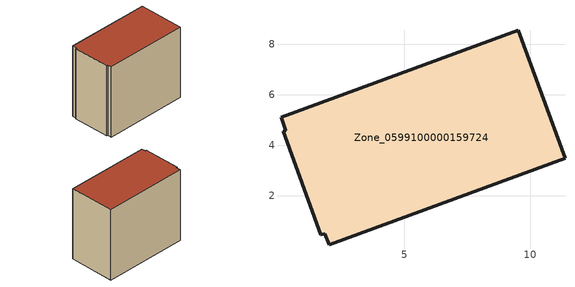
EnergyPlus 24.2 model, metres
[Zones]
Zone_0599100000159724
 floor ground (C_G): 0.11,5.11 9.53,8.55 11.38,3.48 2.02,0.06 1.85,0.5 1.69,0.44 0.19,4.55 0.3,4.58 z0
 wall outside (C_F): 9.53,8.55 0.11,5.11 0.3,4.58 0.19,4.55 1.69,0.44 1.85,0.5 2.02,0.06 11.38,3.48 9.53,8.55 z0:8.58
 roof outside (C_R): 1.69,0.44 1.85,0.5 2.02,0.06 11.38,3.48 9.53,8.55 0.11,5.11 0.3,4.58 0.19,4.55 z8.58
[BUILDING]
Pand.0599100000159724: North Axis=0; Terrain=City; Loads Convergence Tolerance Value=0.04; Temperature Convergence Tolerance Value=0.4; Solar Distribution=FullExterior; Maximum Number of Warmup Days=25; Minimum Number of Warmup Days=1
[Site:Location]
Rotterdam.The.Hague.AP_ZH_NLD Design_Conditions: Latitude=51.96; Longitude=4.45; Time Zone=1; Elevation=-4.5
[SITE:GROUNDTEMPERATURE:BUILDINGSURFACE]
18, 18, 18, 18, 18, 18, 18, 18, 18, 18, 18, 18
[MATERIAL] Thermal Absorptance=0.9; Solar Absorptance=0.7; Visible Absorptance=0.7
Name | Roughness | Thickness | Conductivity | Density | Specific Heat
G.TI.1992-2005 | MediumSmooth | 0.15 | 0.06 | 540 | 1210
F.TI.1992-2005 | Rough | 0.3 | 0.12 | 1920 | 840
R.TI.1992-2005 | MediumRough | 0.2 | 0.08 | 1500 | 1000
[CONSTRUCTION]
C_G: G.TI.1992-2005
C_F: F.TI.1992-2005
C_R: R.TI.1992-2005
[ZONE]
Zone_0599100000159724: Type=1; Multiplier=1; Ceiling Height=Autocalculate; Volume=Autocalculate; Floor Area=autocalculate; Part of Total Floor Area=Yes
[ZONEINFILTRATION:DESIGNFLOWRATE]
Infil_Zone_0599100000159724: Zone or ZoneList or Space or SpaceList=Zone_0599100000159724; Schedule=AlwaysOn; Design Flow Rate Calculation Method=Flow/Area; Flow Rate per Floor Area=0.0015; Constant Term Coefficient=1; Temperature Term Coefficient=0; Velocity Term Coefficient=0; Velocity Squared Term Coefficient=0
[HVACTEMPLATE:ZONE:IDEALLOADSAIRSYSTEM]
Zone_0599100000159724: Maximum Heating Supply Air Temperature=50; Minimum Cooling Supply Air Temperature=13; Maximum Heating Supply Air Humidity Ratio=0.0156; Minimum Cooling Supply Air Humidity Ratio=0.0077; Heating Limit=NoLimit; Cooling Limit=NoLimit; Dehumidification Control Type=ConstantSensibleHeatRatio; Cooling Sensible Heat Ratio=0.7; Dehumidification Setpoint=60; Humidification Control Type=None; Humidification Setpoint=30; Outdoor Air Method=None; Outdoor Air Flow Rate per Person=0.00944; Outdoor Air Flow Rate per Zone Floor Area=0; Outdoor Air Flow Rate per Zone=0; Demand Controlled Ventilation Type=None; Outdoor Air Economizer Type=NoEconomizer; Heat Recovery Type=None; Sensible Heat Recovery Effectiveness=0.7; Latent Heat Recovery Effectiveness=0.65
[ZONECONTROL:THERMOSTAT]
ThermostatControl_Zone_0599100000159724: Zone or ZoneList=Zone_0599100000159724; Control Type Schedule=DualSetpointControlType; Control 1=Thermostat_Zone_0599100000159724; Temperature Difference Between Cutout And Setpoint=0
[THERMOSTATSETPOINT:DUALSETPOINT]
Thermostat_Zone_0599100000159724: Heating Setpoint Temperature Schedule=HeatingSetpoint_Zone_0599100000159724; Cooling Setpoint Temperature Schedule=CoolingSetpoint_Zone_0599100000159724
[SCHEDULE:COMPACT]
HeatingSetpoint_Zone_0599100000159724: Through: 12/31, For: AllDays, Until: 24:00, 21
CoolingSetpoint_Zone_0599100000159724: Through: 12/31, For: AllDays, Until: 24:00, 24
DualSetpointControlType: Through: 12/31, For: AllDays, Until: 24:00, 4
AlwaysOn: Through: 12/31, For: AllDays, Until: 24:00, 1
